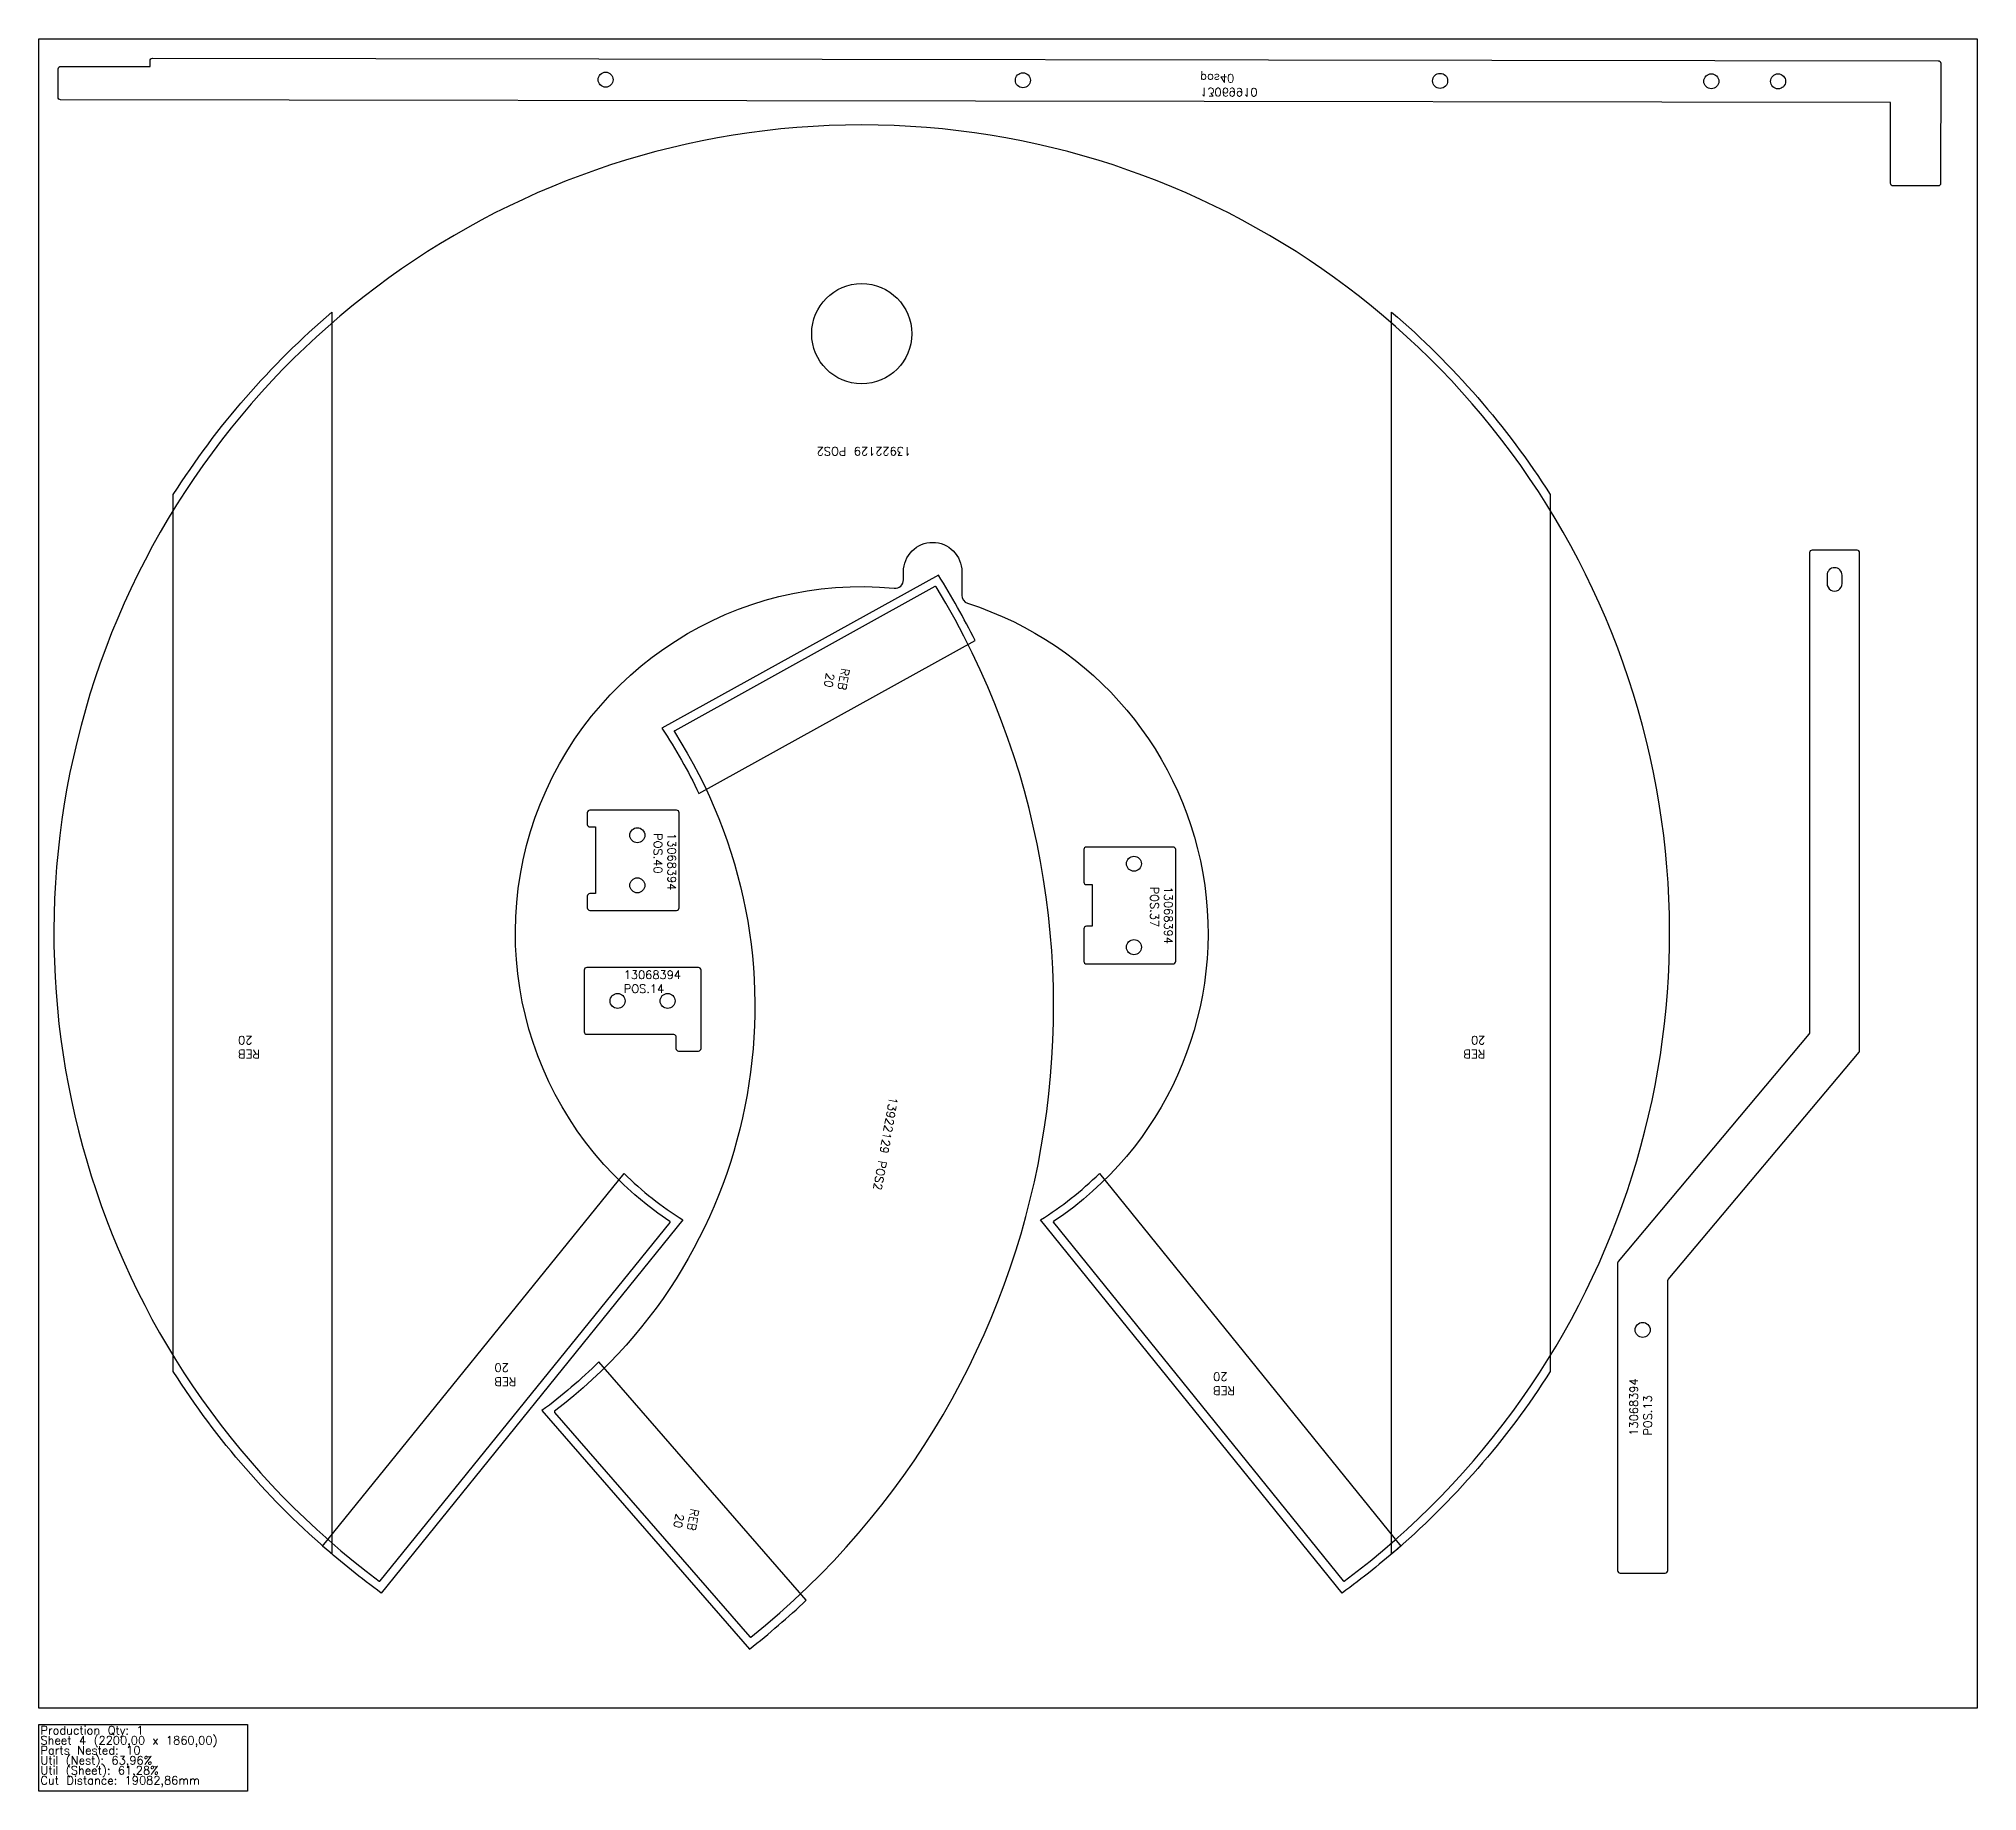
# Model space of a CAD drawing. Header units: millimetres. Extents: x 6930 to 9253, y -239 to 1860.
import ezdxf

# ---------------------------------------------------------------- set-up
doc = ezdxf.new("R2010")
doc.units = ezdxf.units.MM
for name, color, linetype in [('13068394v01', 7, 'Continuous'), ('13069910', 7, 'Continuous'), ('13922129', 7, 'Continuous'), ('Rebaixo', 7, 'Continuous'), ('Stats', 7, 'Continuous'), ('Texto', 7, 'Continuous')]:
    doc.layers.add(name, color=color, linetype=linetype)
doc.styles.get("Standard").update_dxf_attribs({"font": 'txt.shx'})

msp = doc.modelspace()

# ---------------------------------------------------------------- linework, layer by layer
msp.add_lwpolyline([(6930, 1860), (9252.9, 1860), (9252.9, -140), (6930, -140)], close=True)
at = {"color": 6}
msp.add_lwpolyline([(7686.3, 443.2, -0.779586), (7955.2, 1201.9, 0.442098), (7966.2, 1211.8), (7966.2, 1221.7, -0.414214), (8001.2, 1256.7), (8001.2, 1256.7, -0.414214), (8036.2, 1221.7), (8036.2, 1193.3, 0.32583), (8043.1, 1183.8, -0.628187), (8146.1, 443.2, 0.441736), (8145.9, 441.8), (8493.1, 12.6, 0.402551), (8494.5, 12.4, 3.01639), (7337.9, 12.4, 0.402552), (7339.3, 12.6), (7686.5, 441.8, 0.441736)], format="xyb", close=True, dxfattribs=at)
at = {"layer": '13068394v01', "color": 6}
for points in [[(8825, 21.9), (8879, 21.9, 0.414214), (8882, 24.9), (8882, 371.5, -0.176327), (8882.7, 373.5), (9111.3, 645.9, 0.176327), (9112, 647.8), (9112, 1244.4, 0.414214), (9109, 1247.4), (9055, 1247.4, 0.414214), (9052, 1244.4), (9052, 669.7, -0.176327), (9051.3, 667.7), (8822.7, 395.3, 0.176327), (8822, 393.4), (8822, 24.9, 0.414214)], [(9091, 1217.4, 0.999995), (9073, 1217.4), (9073, 1207.4, 1.000005), (9091, 1207.4)], [(7587.3, 932.9), (7587.3, 918.9, 0.414214), (7590.3, 915.9), (7597.3, 915.9), (7597.3, 835.9), (7590.3, 835.9, 0.414214), (7587.3, 832.9), (7587.3, 818.9, 0.414214), (7590.3, 815.9), (7694.3, 815.9, 0.414214), (7697.3, 818.9), (7697.3, 932.9, 0.414214), (7694.3, 935.9), (7590.3, 935.9, 0.414214)], [(8182.4, 888.8), (8182.4, 849.8, 0.414214), (8185.4, 846.8), (8192.4, 846.8), (8192.4, 796.8), (8185.4, 796.8, 0.414214), (8182.4, 793.8), (8182.4, 754.8, 0.414214), (8185.4, 751.8), (8289.4, 751.8, 0.414214), (8292.4, 754.8), (8292.4, 888.8, 0.414214), (8289.4, 891.8), (8185.4, 891.8, 0.414214)], [(7583.6, 744.4), (7583.6, 670.4, 0.414214), (7586.6, 667.4), (7690.6, 667.4, -0.414214), (7693.6, 664.4), (7693.6, 650.4, 0.414214), (7696.6, 647.4), (7720.6, 647.4, 0.414214), (7723.6, 650.4), (7723.6, 744.4, 0.414214), (7720.6, 747.4), (7586.6, 747.4, 0.414214)]]:
    msp.add_lwpolyline(points, format="xyb", close=True, dxfattribs=at)
for centre in [(7647.3, 905.9), (8242.4, 871.8), (7647.3, 845.9), (8242.4, 771.8), (7623.6, 707.4), (7683.6, 707.4), (8852, 313.3)]:
    msp.add_circle(centre, 9, dxfattribs=at)
at = {"layer": '13069910', "color": 6}
msp.add_lwpolyline([(7063.3, 1826.8), (7063.3, 1833.8, -0.414214), (7066.3, 1836.8), (9206.3, 1833.7, -0.414214), (9209.3, 1830.7), (9209.1, 1686.7, -0.414214), (9206.1, 1683.7), (9152.1, 1683.8, -0.414214), (9149.1, 1686.8), (9149.2, 1783.8), (6956.2, 1786.9, -0.414214), (6953.2, 1789.9), (6953.3, 1823.9, -0.414214), (6956.3, 1826.9)], format="xyb", close=True, dxfattribs=at)
for centre in [(7609.3, 1811), (8109.3, 1810.3), (8609.3, 1809.6), (8934.3, 1809.1), (9014.3, 1809)]:
    msp.add_circle(centre, 9, dxfattribs=at)
at = {"layer": '13922129', "color": 6}
msp.add_lwpolyline([(7782.1, -54.5, 0.402438), (7783.4, -54.7, 0.376791), (8005.3, 1203.5, 0.402438), (8003.9, 1203.8), (7692.1, 1031.1, 0.433061), (7691.7, 1029.7, -0.390297), (7548.2, 215.8, 0.433061), (7548.1, 214.4)], format="xyb", close=True, dxfattribs=at)
msp.add_circle((7916.2, 1506.7), 60, dxfattribs=at)
at = {"layer": 'Rebaixo', "color": 6}
for points in [[(7281.2, 44.9, -0.074445), (7091.2, 263.5), (7091.2, 1313.9, -0.074445), (7281.2, 1532.5)], [(8551.2, 1532.5, -0.074445), (8741.2, 1313.9), (8741.2, 263.5, -0.074445), (8551.2, 44.9)], [(8052.1, 1139.1, 0.023019), (8008.1, 1217.6), (7676.8, 1034, -0.037554), (7721, 955.7)], [(7631.4, 500.8, 0.055732), (7702, 445), (7340.5, -1.9, -0.023019), (7270.2, 54.4)], [(8562.2, 54.4, -0.023019), (8491.9, -1.9), (8130.4, 445, 0.055732), (8201, 500.8)], [(7601.2, 275.1, -0.037554), (7532.9, 216.6), (7781.6, -69.1, 0.023019), (7849.8, -10.4)]]:
    msp.add_lwpolyline(points, format="xyb", close=True, dxfattribs=at)
at = {"layer": 'Stats', "color": 151}
msp.add_lwpolyline([(6930, -159.3), (7180, -159.3), (7180, -239.3), (6930, -239.3), (6930, -159.3)], close=True, dxfattribs=at)

# ---------------------------------------------------------------- texts
at = {"layer": 'Rebaixo', "color": 6, "char_height": 10}
for insert, width, attachment_point, rotation in [((7897.2, 1079.2), 39.517, 3, 260), ((7168.9, 638.7), 145.959, 3, 180), ((8663.5, 638.7), 145.959, 1, 180), ((7476.2, 246.4), 39.517, 3, 180), ((8337.4, 235.5), 39.517, 3, 180), ((7716.8, 72.2), 39.517, 3, 260)]:
    msp.add_mtext('REB\\P20', dxfattribs=dict(at, insert=insert, width=width, attachment_point=attachment_point, rotation=rotation))
at = {"layer": 'Rebaixo', "color": 6, "char_height": 10, "rotation": 180}
for width, insert, attachment_point in [(145.959, (7168.9, 638.7), 3), (145.959, (8663.5, 638.7), 1), (39.517, (7476.2, 246.4), 3), (39.517, (8337.4, 235.5), 3)]:
    msp.add_mtext_dynamic_manual_height_columns('REB\\P20', width=width, gutter_width=12.5, heights=[0], dxfattribs=dict(at, insert=insert, attachment_point=attachment_point))
at = {"layer": 'Stats', "color": 60}
for s, p in [('Production Qty: 1', (6932, -171.3)), ('Sheet 4 (2200,00 x 1860,00)', (6932, -183.3)), ('Parts Nested: 10', (6932, -195.3)), ('Util (Nest): 63,96%', (6932, -207.3)), ('Util (Sheet): 61,28%', (6932, -219.3)), ('Cut Distance: 19082,86mm', (6932, -231.3))]:
    msp.add_text(s, height=10, dxfattribs=at).set_placement(p)
at = {"layer": 'Texto', "color": 6, "extrusion": (0, 0, -1), "insert": (8321.8, 1791.1), "char_height": 10, "width": 162.039, "attachment_point": 1, "text_direction": (0.999999, -0.001417, 0)}
msp.add_mtext('13069910 \\Ppos40', dxfattribs=at)
at = {"layer": 'Texto', "color": 6, "char_height": 10, "attachment_point": 1}
for s, insert, width, rotation in [('13922129 POS2', (7975.3, 1360.9), 387.443, 180), ('13068394 \\PPOS.40', (7693.6, 908.5), 32.625, 270), ('13068394 \\PPOS.37', (8288.7, 844.3), 32.625, 270), ('13922129 POS2', (7959.5, 591.3), 387.443, 260), ('13068394 \\PPOS.13', (8836.4, 186.6), 32.625, 90)]:
    msp.add_mtext(s, dxfattribs=dict(at, insert=insert, width=width, rotation=rotation))
at = {"layer": 'Texto', "color": 6, "insert": (7631, 743.7), "char_height": 10, "width": 32.625, "attachment_point": 1}
msp.add_mtext('13068394 \\PPOS.14', dxfattribs=at)

doc.saveas('drawing.dxf')
